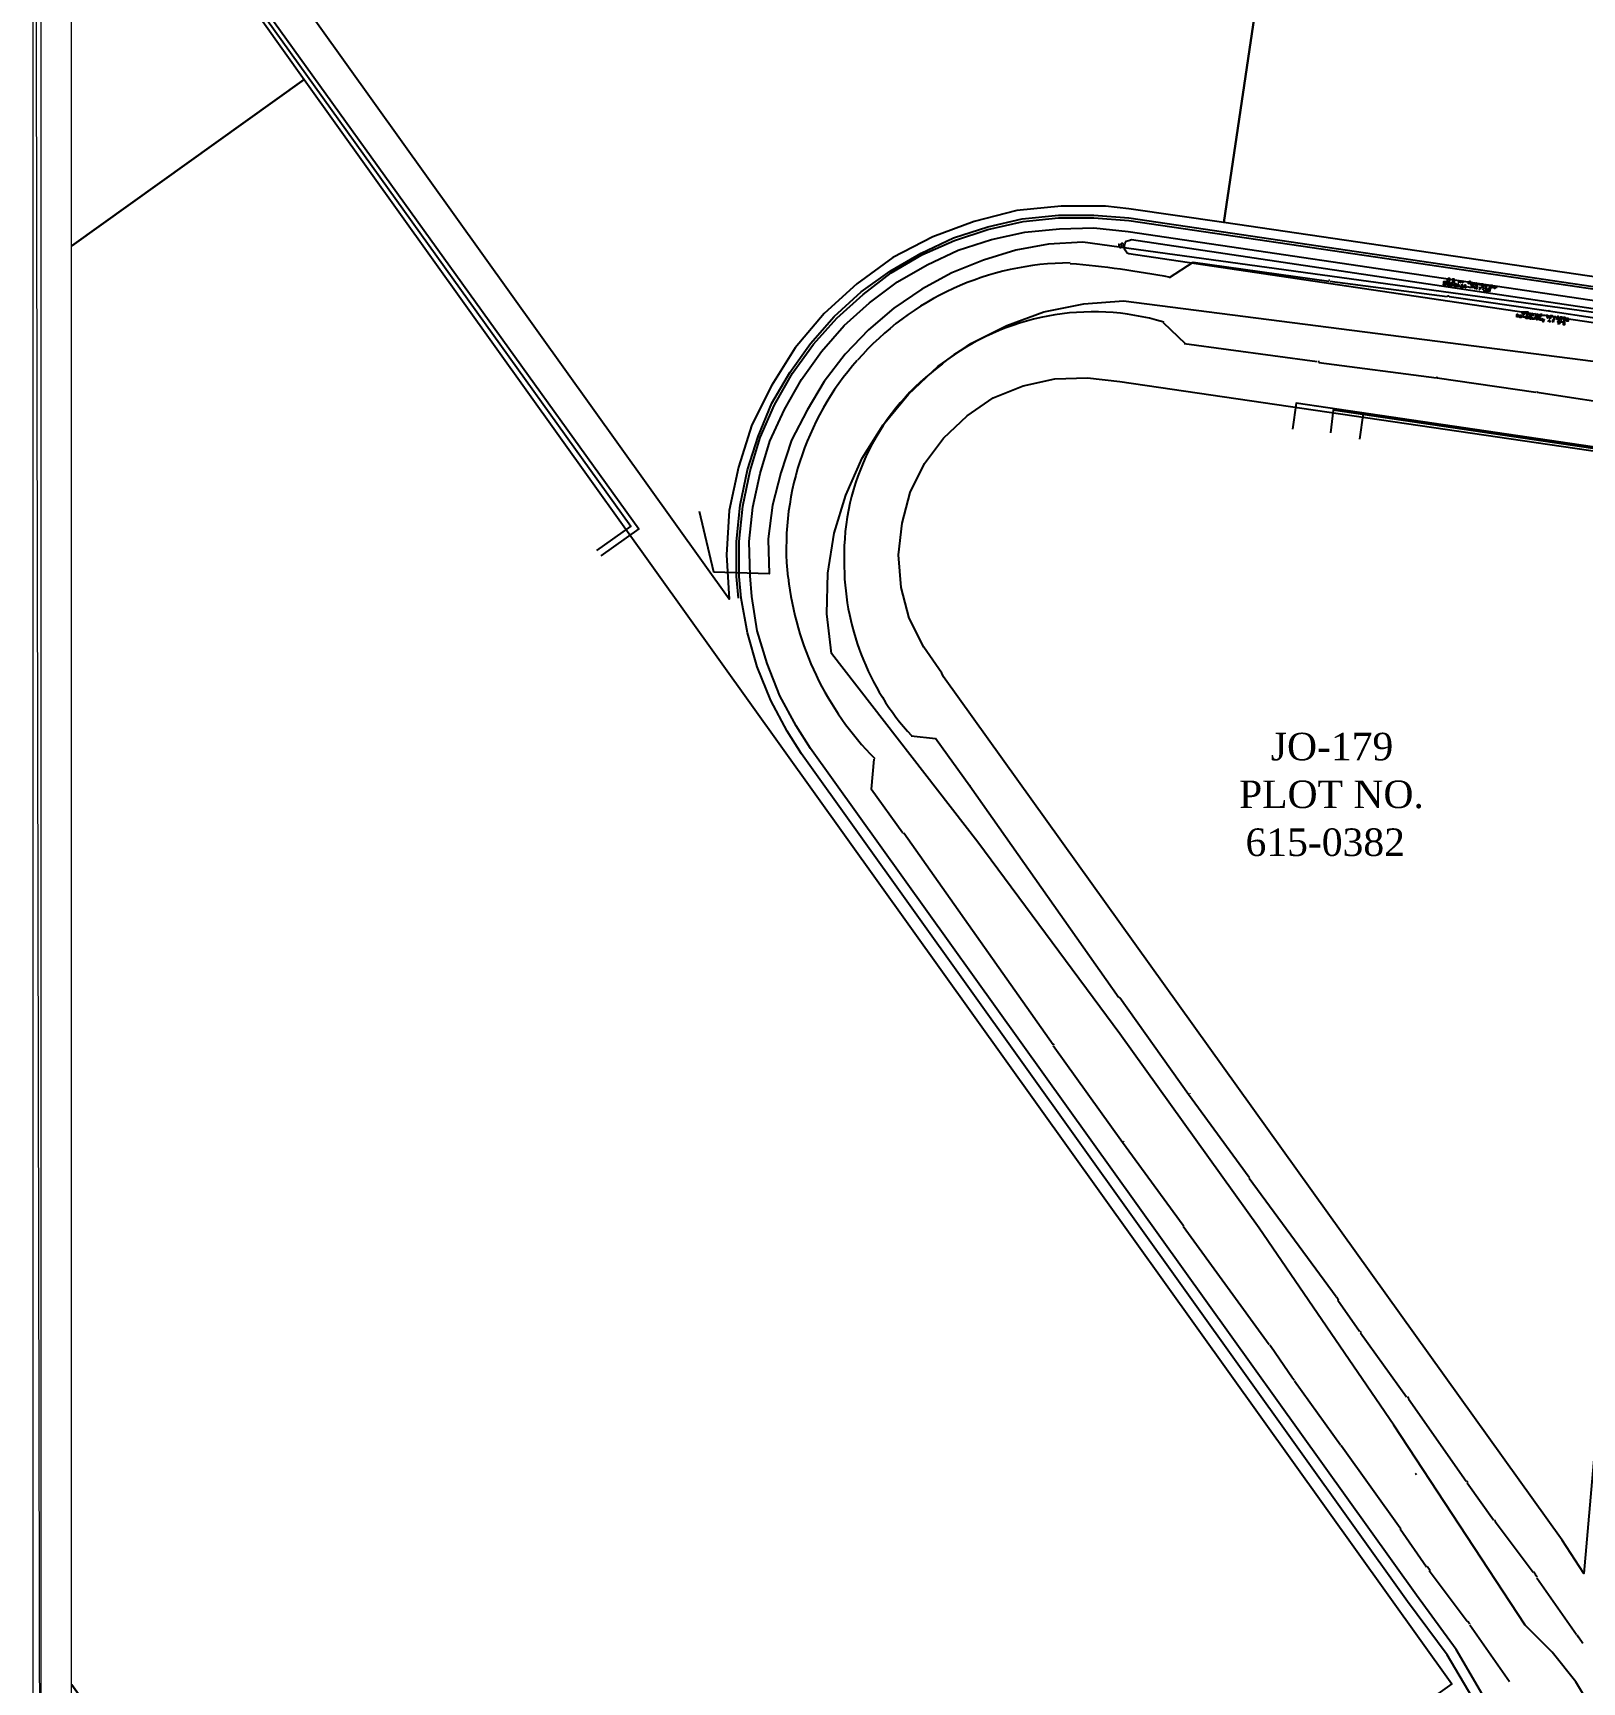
# Model space of a CAD drawing. Header units: inches. Extents: x 5 to 844, y 8 to 596.
# Drawn here: x 5.2 to 225.4, y 143.7 to 378.3 of the extents above; entities that cross this region are included whole.
import ezdxf

# ---------------------------------------------------------------- set-up
doc = ezdxf.new("R2010")
doc.units = ezdxf.units.IN
doc.header["$MEASUREMENT"] = 0
doc.layers.add('PDF_Geometry', color=7, linetype='Continuous', true_color=0x989898)
doc.layers.add('PDF_Text', color=7, linetype='Continuous')
doc.styles.add('PDF Times New Roman', font='times.ttf')

msp = doc.modelspace()

# ---------------------------------------------------------------- linework, layer by layer
at = {"layer": 'PDF_Geometry', "color": 7, "lineweight": 0}
for points in [[(6.31, 594.76), (5.16, 595.79), (6.31, 9.14), (6.31, 594.76)], [(5.16, 595.79), (6.31, 9.14), (5.16, 8.11), (5.16, 595.79)], [(735.15, 135.42), (735.15, 591.8), (10.56, 591.8), (10.56, 12.74)]]:
    msp.add_lwpolyline(points, dxfattribs=at)
at = {"layer": 'PDF_Geometry', "color": 7, "lineweight": 25}
for points in [[(10.69, 522.5), (20.33, 523.15), (35.11, 523.4), (50.03, 522.89), (199.16, 517.87), (174.48, 351.38), (160.98, 353.31), (157.63, 353.7), (151.34, 353.7), (145.04, 353.05), (138.99, 351.51), (133.08, 349.33), (127.42, 346.37), (122.28, 342.64), (117.65, 338.4), (113.54, 333.51), (110.19, 328.24), (107.37, 322.58), (105.44, 316.54), (104.15, 310.37), (103.77, 304.07), (104.15, 297.77), (10.69, 428.52)], [(199.16, 517.87), (321.68, 513.89), (318.47, 491.9), (295.2, 333.64), (174.48, 351.38), (199.16, 517.87)], [(10.69, 418.11), (43.73, 371.7), (10.69, 348.04)], [(10.69, 348.04), (43.73, 371.7), (206.88, 143.49), (76.9, 50.67), (10.69, 143.36), (76.9, 50.67), (64.43, 41.67), (23.93, 12.87)], [(206.1, 342.77), (206.1, 342.9), (205.98, 342.9), (205.85, 342.9), (205.72, 342.9), (205.72, 342.77), (205.85, 342.77), (205.98, 342.64), (206.1, 342.64), (206.1, 342.51), (205.98, 342.51), (205.85, 342.51), (205.72, 342.51), (205.72, 342.64)], [(206.62, 343.41), (206.62, 343.41), (206.49, 343.41), (206.36, 343.41), (206.23, 343.28), (206.23, 343.15), (206.36, 343.03), (206.49, 343.03), (206.62, 343.15), (206.49, 343.28), (206.36, 343.28), (206.23, 343.15)], [(206.62, 342.77), (206.49, 342.77), (206.36, 342.9), (206.36, 342.77), (206.23, 342.77), (206.23, 342.64), (206.36, 342.64), (206.49, 342.64), (206.49, 342.51), (206.49, 342.38), (206.36, 342.38), (206.23, 342.51)], [(206.75, 342.64), (206.75, 342.77), (206.88, 342.77), (207, 342.77), (207, 342.64), (206.88, 342.51), (206.62, 342.38), (207, 342.38)], [(206.75, 343.03), (206.75, 343.03)], [(207.26, 343.28), (207.13, 343.28), (207, 343.28), (207, 343.15), (207, 343.03), (207, 342.9), (207.13, 342.9), (207.26, 342.9), (207.26, 343.03), (207.26, 343.15), (207.13, 343.15), (207, 343.15), (207, 343.03)], [(207.39, 342.64), (207.26, 342.64), (207.13, 342.51), (207.13, 342.38), (207.26, 342.38), (207.26, 342.25), (207.39, 342.25), (207.52, 342.38), (207.52, 342.51), (207.52, 342.64), (207.39, 342.64)], [(207.9, 342.64), (207.78, 342.64), (207.65, 342.51), (207.78, 342.51), (207.9, 342.51), (207.9, 342.38), (207.9, 342.25), (207.78, 342.25), (207.65, 342.25), (207.65, 342.38)], [(207.9, 342.77), (207.9, 343.15)], [(208.16, 343.03), (207.9, 342.9)], [(208.03, 342.9), (208.16, 342.77)], [(208.16, 342.51), (208.42, 342.51), (208.29, 342.38), (208.42, 342.38), (208.42, 342.25), (208.42, 342.13), (208.29, 342.13), (208.16, 342.13), (208.16, 342.25), (208.03, 342.25)], [(208.29, 343.15), (208.42, 342.77), (208.68, 343.03)], [(208.55, 342.13), (208.8, 342.51), (208.93, 342)], [(209.19, 342.64), (209.45, 343.03), (209.58, 342.51)], [(209.32, 342.77), (209.58, 342.64)], [(209.7, 342.51), (209.83, 342.9)], [(209.7, 342.77), (209.83, 342.77), (209.96, 342.77), (209.96, 342.64), (210.09, 342.64), (209.96, 342.64), (209.96, 342.51), (209.83, 342.51), (209.7, 342.64)], [(210.48, 342.38), (210.48, 342.64), (210.35, 342.64), (210.35, 342.77), (210.22, 342.64), (210.22, 342.51), (210.35, 342.51), (210.35, 342.38), (210.35, 342.51), (210.48, 342.51)], [(210.6, 342.38), (210.6, 342.64), (210.73, 342.64), (210.86, 342.64), (210.86, 342.51), (210.86, 342.38)], [(211.38, 342.51), (211.25, 342.51), (211.25, 342.64), (211.12, 342.51), (211.12, 342.38), (211.25, 342.25), (211.38, 342.38)], [(211.38, 342.64), (211.38, 342.25)], [(211.63, 342.51), (211.5, 342.51), (211.5, 342.38), (211.63, 342.25), (211.76, 342.25), (211.89, 342.38), (211.76, 342.51), (211.63, 342.51)], [(212.02, 342.25), (212.02, 342.51)], [(227.32, 139.12), (224.49, 143.75), (221.15, 147.99), (217.29, 151.85), (198.65, 180.26), (179.49, 208.29), (159.69, 235.93), (139.51, 263.19), (118.68, 290.06), (118.04, 295.71), (118.17, 301.5), (119.07, 307.16), (120.74, 312.56), (123.05, 317.83), (126.01, 322.58), (129.61, 326.96), (133.85, 330.94), (138.48, 334.15), (143.62, 336.73), (148.89, 338.65), (154.55, 339.81), (160.21, 340.2), (242.49, 329.65)], [(208.68, 342.25), (208.93, 342.13)], [(209.06, 342.25), (209.58, 342.13)], [(209.7, 342), (209.7, 342.38), (209.96, 342.25), (210.09, 342.25), (210.09, 342.13), (209.96, 342.13), (209.7, 342.13)], [(210.22, 341.87), (210.22, 342.25)], [(210.6, 342.25), (210.22, 342)], [(210.35, 342.13), (210.48, 341.87)], [(210.73, 342.13), (211.12, 342.13), (210.73, 341.74)], [(211.25, 342), (211.38, 342.13), (211.25, 341.74)], [(211.89, 342), (211.63, 342), (211.63, 341.87), (211.76, 341.87), (211.89, 341.87), (211.89, 341.74), (211.89, 341.61), (211.76, 341.61), (211.63, 341.61), (211.5, 341.61), (211.5, 341.74)], [(212.02, 342.38), (212.15, 342.38), (212.28, 342.38), (212.28, 342.13)], [(212.15, 342), (212.02, 341.87), (212.15, 341.87), (212.15, 341.74), (212.28, 341.74), (212.28, 341.61), (212.15, 341.61), (212.02, 341.61), (212.02, 341.74), (212.15, 341.74), (212.28, 341.74), (212.28, 341.87), (212.4, 341.87), (212.28, 341.87), (212.28, 342), (212.15, 342)], [(212.4, 342.25), (212.66, 342.25), (212.66, 342.38), (212.53, 342.38), (212.4, 342.38), (212.4, 342.25), (212.4, 342.13), (212.53, 342.13), (212.66, 342.13)], [(213.18, 342.25), (213.05, 342.25), (212.92, 342.25), (212.79, 342.25), (212.79, 342.13), (212.92, 342.13), (212.92, 342), (213.05, 342), (213.18, 342.13)], [(213.18, 342.38), (213.18, 342)], [(216.13, 337.88), (216.13, 338.27)], [(216.13, 338.01), (216.26, 338.01), (216.39, 338.01), (216.39, 338.14), (216.26, 338.27), (216.13, 338.27), (216.13, 338.14)], [(216.77, 338.01), (216.52, 338.01), (216.52, 337.88), (216.65, 337.88), (216.77, 337.88), (216.77, 338.01), (216.77, 338.14), (216.65, 338.14), (216.52, 338.14)], [(217.03, 338.27), (217.16, 338.27), (217.16, 338.4), (217.03, 338.53), (216.9, 338.53), (216.9, 338.65), (217.03, 338.65), (217.16, 338.65), (217.29, 338.65), (217.29, 338.53), (217.16, 338.53), (217.03, 338.53), (216.9, 338.4), (217.03, 338.27)], [(217.29, 337.88), (217.16, 337.88), (217.03, 337.88), (217.03, 338.14)], [(217.29, 338.01), (217.29, 337.75)], [(217.42, 338.27), (217.67, 338.27), (217.67, 338.4), (217.55, 338.4), (217.42, 338.4), (217.42, 338.53), (217.42, 338.65), (217.55, 338.65), (217.67, 338.65), (217.67, 338.53)], [(217.55, 337.75), (217.67, 337.75), (217.67, 337.88), (217.67, 338.01), (217.55, 338.01), (217.42, 338.01), (217.42, 337.88), (217.42, 337.75), (217.55, 337.75)], [(217.8, 337.63), (217.93, 338.01)], [(218.06, 338.27), (217.93, 338.14), (217.93, 338.53)], [(217.93, 337.75), (218.06, 337.63), (218.06, 337.75), (218.19, 337.75), (218.19, 337.88), (218.06, 337.88), (218.06, 338.01), (217.93, 338.01), (217.93, 337.88)], [(218.57, 338.14), (218.19, 338.14), (218.45, 338.53)], [(218.57, 337.88), (218.57, 337.63), (218.45, 337.63), (218.32, 337.63), (218.32, 337.75), (218.32, 337.88)], [(218.96, 338.14), (218.7, 338.4)], [(218.7, 338.01), (219.09, 338.27)], [(218.7, 337.63), (218.83, 337.88)], [(218.83, 337.63), (218.96, 337.5), (218.96, 337.63), (219.09, 337.63), (219.09, 337.75), (218.96, 337.75), (218.96, 337.88), (218.83, 337.88), (218.83, 337.75)], [(219.09, 338.4), (218.96, 338.01)], [(219.6, 338.4), (219.47, 337.88), (219.35, 338.01), (219.22, 338.01), (219.22, 338.14), (219.35, 338.14), (219.6, 338.14)], [(220.12, 338.14), (219.73, 338.14)], [(220.76, 338.14), (220.5, 337.75), (220.37, 338.27)], [(220.63, 338.01), (220.37, 338.14)], [(221.02, 337.75), (220.76, 337.75), (221.02, 337.88), (220.89, 337.88), (220.76, 338.01), (220.89, 338.01), (220.89, 338.14), (221.02, 338.14), (221.15, 338.14), (221.15, 338.01)], [(221.27, 337.63), (221.53, 337.63), (221.53, 337.75), (221.4, 337.75), (221.4, 337.88), (221.27, 337.88), (221.27, 338.01), (221.4, 338.01), (221.53, 338.01), (221.66, 338.01)], [(221.92, 337.63), (222.05, 337.63), (222.05, 337.75), (222.05, 337.88), (222.05, 338.01), (221.92, 338.01), (221.79, 337.88), (221.79, 337.75), (221.79, 337.63), (221.92, 337.63)], [(222.56, 337.63), (222.43, 337.5), (222.3, 337.5), (222.3, 337.63), (222.17, 337.63), (222.3, 337.63), (222.3, 337.75), (222.56, 337.88), (222.3, 337.88)], [(222.69, 337.5), (222.82, 337.5), (222.95, 337.5), (223.07, 337.5), (222.95, 337.63), (222.82, 337.63), (222.69, 337.75), (222.82, 337.88), (222.95, 337.88), (222.95, 337.75), (223.07, 337.75)], [(219.47, 337.5), (219.35, 337.5), (219.22, 337.63), (219.22, 337.75), (219.35, 337.75), (219.47, 337.75), (219.47, 337.63)], [(219.47, 337.75), (219.47, 337.37)], [(219.99, 337.63), (219.86, 337.24), (219.73, 337.75)], [(219.99, 337.5), (219.73, 337.63)], [(220.89, 337.11), (220.76, 337.5), (220.5, 337.24)], [(221.27, 337.37), (221.15, 337.5)], [(221.15, 337.24), (221.4, 337.37)], [(221.4, 337.5), (221.27, 337.11)], [(221.92, 336.98), (222.05, 336.98), (222.17, 336.98), (222.3, 337.11), (222.3, 337.24), (222.17, 337.37), (222.05, 337.37), (221.92, 337.24), (222.05, 337.11), (222.17, 337.11), (222.3, 337.24)], [(222.43, 337.24), (222.56, 337.24), (222.43, 337.24)], [(222.69, 336.98), (222.69, 336.85), (222.82, 336.85), (222.95, 336.85), (222.95, 336.98), (222.95, 337.11), (222.95, 337.24), (222.82, 337.24), (222.69, 337.24), (222.69, 337.11), (222.69, 336.98), (222.82, 336.98), (222.95, 336.98), (222.95, 337.11)], [(223.2, 337.5), (223.2, 337.37), (223.33, 337.37), (223.46, 337.37), (223.46, 337.5), (223.2, 337.63), (223.2, 337.75), (223.33, 337.75), (223.46, 337.75)], [(155.06, 329.27), (159.69, 328.75), (239.27, 317.06), (230.92, 219.47), (225.65, 159.18), (222.56, 163.93), (134.62, 286.71), (134.36, 287.23), (131.79, 290.96), (129.74, 295.07), (128.58, 299.44), (128.19, 304.07), (128.71, 308.57), (129.86, 312.94), (131.92, 317.06), (134.62, 320.66), (137.96, 323.87), (141.69, 326.44), (145.94, 328.11), (150.44, 329.14), (155.06, 329.27)]]:
    msp.add_lwpolyline(points, dxfattribs=at)
at = {"layer": 'PDF_Geometry', "lineweight": 0}
for points in [[(10.69, 428.52), (104.15, 297.77), (103.77, 304.07), (104.15, 310.37), (105.44, 316.54), (107.37, 322.58), (110.19, 328.24), (113.54, 333.51), (117.65, 338.4), (122.28, 342.64), (127.42, 346.37), (133.08, 349.33), (138.99, 351.51), (145.04, 353.05), (151.34, 353.7), (157.63, 353.7), (160.98, 353.31), (174.48, 351.38), (199.16, 517.87), (50.03, 522.89), (35.11, 523.4)], [(199.16, 517.87), (174.48, 351.38), (295.2, 333.64), (318.47, 491.9), (321.68, 513.89), (199.16, 517.87)], [(10.69, 348.04), (43.73, 371.7), (10.69, 418.11)], [(10.69, 143.36), (76.9, 50.67), (206.88, 143.49), (43.73, 371.7), (10.69, 348.04)], [(155.06, 329.27), (150.44, 329.14), (145.94, 328.11), (141.69, 326.44), (137.96, 323.87), (134.62, 320.66), (131.92, 317.06), (129.86, 312.94), (128.71, 308.57), (128.19, 304.07), (128.58, 299.44), (129.74, 295.07), (131.79, 290.96), (134.36, 287.23), (134.62, 286.71), (222.56, 163.93), (225.65, 159.18), (230.92, 219.47), (239.27, 317.06), (159.69, 328.75), (155.06, 329.27)]]:
    msp.add_lwpolyline(points, dxfattribs=at)
at = {"layer": 'PDF_Geometry', "color": 6, "lineweight": 25}
for points in [[(10.69, 419.91), (91.3, 307.8), (85.9, 303.94)], [(10.69, 418.88), (90.14, 308.18), (85.25, 304.71)], [(105.44, 297.9), (105.18, 300.98), (105.18, 306), (105.69, 311.14), (106.72, 316.16), (108.27, 320.91), (110.19, 325.67), (112.77, 330.04), (115.72, 334.15), (119.07, 338.01), (122.92, 341.48), (127.04, 344.44), (131.41, 347.01), (136.04, 349.2), (140.92, 350.74), (145.81, 351.9), (150.95, 352.41), (155.96, 352.41), (160.98, 352.03), (267.04, 336.34), (267.3, 339.04)], [(210.99, 139.51), (206.23, 147.61), (200.58, 155.19), (114.44, 275.79), (112.38, 279), (110.07, 283.37), (108.14, 288.13), (106.72, 293.01), (105.82, 297.9), (105.57, 300.98), (105.57, 306), (106.08, 311.01), (107.11, 316.03), (108.52, 320.78), (110.58, 325.41), (113.15, 329.91), (116.11, 334.03), (119.45, 337.75), (123.18, 341.1), (127.17, 344.18), (131.54, 346.75), (136.16, 348.81), (140.92, 350.35), (145.94, 351.51), (150.95, 352.03), (155.96, 352.03), (160.98, 351.64), (267.43, 335.95)], [(212.28, 140.15), (207.52, 148.38), (201.86, 156.09), (115.72, 276.56), (113.67, 279.77), (111.35, 284.01), (109.55, 288.64), (108.14, 293.27), (107.37, 298.16), (107.11, 301.11), (106.98, 306), (107.49, 310.88), (108.52, 315.64), (109.94, 320.27), (111.99, 324.77), (114.44, 329.01), (117.27, 333), (120.48, 336.73), (124.08, 339.94), (128.07, 342.9), (132.31, 345.34), (136.68, 347.4), (141.44, 348.94), (146.19, 349.97), (151.08, 350.48), (155.96, 350.61), (160.85, 350.1), (268.46, 334.15)], [(269.87, 339.04), (269.23, 332.87), (268.33, 332.87), (154.42, 348.55), (149.54, 348.3), (144.91, 347.4), (140.28, 345.98), (135.78, 344.18), (131.54, 341.87), (127.55, 339.17), (123.95, 336.08), (120.61, 332.61), (117.65, 328.75), (115.21, 324.64), (113.02, 320.4), (111.48, 315.77), (110.32, 311.14), (109.68, 306.38), (109.68, 306.26), (109.81, 301.37), (101.97, 301.63), (99.91, 310.24)], [(234, 316.8), (234.26, 318.34), (184.76, 325.67), (184.25, 321.94)], [(392.65, 292.89), (392.91, 294.69), (190.03, 324.64), (189.65, 321.43)], [(393.04, 292.76), (393.29, 294.69), (194.28, 324.26), (193.76, 320.53)]]:
    msp.add_lwpolyline(points, dxfattribs=at)
at = {"layer": 'PDF_Geometry', "color": 5, "lineweight": 25}
msp.add_lwpolyline([(159.56, 348.3), (159.56, 348.3), (159.56, 348.04), (159.56, 347.91), (159.69, 347.78), (159.82, 347.78), (159.82, 347.91), (159.95, 348.04), (159.82, 348.3), (159.95, 348.43), (160.08, 348.43), (160.21, 348.3), (160.21, 348.17), (160.21, 348.04), (160.21, 347.91)], dxfattribs=at)
at = {"layer": 'PDF_Geometry', "color": 1, "lineweight": 25}
for points in [[(160.33, 348.04), (160.46, 348.43), (160.59, 348.68), (160.98, 348.81), (161.36, 348.94), (266.92, 333.13), (266.02, 333)], [(271.03, 330.55), (160.98, 346.88), (160.72, 347.01), (160.46, 347.4), (160.33, 347.65), (160.33, 348.04)]]:
    msp.add_lwpolyline(points, dxfattribs=at)
at = {"layer": 'PDF_Geometry', "lineweight": 25}
for points in [[(166.76, 343.54), (170.11, 345.73)], [(170.11, 345.73), (189.39, 343.03)], [(189.52, 343.03), (206.23, 340.84)], [(206.49, 340.84), (220.63, 338.78)], [(220.63, 338.78), (234.39, 336.73)], [(165.86, 337.11), (168.95, 334.15)], [(168.82, 334.15), (187.72, 331.58)], [(187.98, 331.45), (204.69, 329.27)], [(204.82, 329.27), (204.82, 329.27), (218.83, 327.21)], [(218.96, 327.21), (218.96, 327.21), (232.59, 325.16)], [(129.99, 278.36), (133.46, 277.97)], [(138.35, 271.16), (133.46, 277.97)], [(124.72, 275.01), (124.34, 270.77)], [(128.84, 264.47), (124.34, 270.77)], [(159.56, 241.07), (138.35, 271.16)], [(150.18, 234.39), (128.96, 264.47)], [(169.46, 227.32), (169.46, 227.32), (159.69, 241.07)], [(160.08, 220.5), (150.18, 234.26)], [(178.08, 215.49), (169.46, 227.32)], [(168.69, 208.68), (160.08, 220.5)], [(190.42, 198.52), (178.08, 215.36)], [(180.91, 191.7), (168.69, 208.55)], [(193.76, 193.63), (190.68, 198)], [(200.45, 184.25), (193.89, 193.38)], [(184.25, 186.95), (181.16, 191.45)], [(191.06, 177.43), (184.51, 186.56)], [(208.93, 172.29), (200.7, 183.99)], [(199.55, 165.61), (191.19, 177.31)], [(212.79, 166.76), (212.79, 166.76), (209.06, 172.03)], [(203.28, 160.08), (199.55, 165.48)], [(218.45, 159.31), (213.05, 166.51)], [(209.06, 152.36), (203.66, 159.56)], [(224.62, 150.44), (218.96, 158.53)], [(215.1, 143.75), (209.45, 151.85)]]:
    msp.add_lwpolyline(points, dxfattribs=at)
for centre, radius, start, end in [((152.68, 305.55), 40.05, 90.0706, 139.1099), ((141.24, 210.42), 135.56, 79.1063, 85.1819), ((203.16, 317.64), 23.46, 81.7558, 82.3717), ((155.9, 303.62), 35.03, 73.3715, 127.8762), ((152.68, 305.03), 40.43, 138.6363, 185.8781), ((153.97, 304.01), 33.49, 125.5834, 181.2373), ((191.13, 354.48), 23.1, 261.9174, 262.3342), ((203.04, 316.83), 12.58, 81.7524, 82.3186), ((156.93, 302.98), 36.45, 179.6207, 222.4788), ((155.64, 305.68), 43.39, 186.3661, 224.7861), ((123.53, 260.74), 18.2, 35.0101, 35.2521), ((167.04, 246.35), 20.59, 215.0553, 215.473), ((175.88, 231.95), 7.71, 215.5926, 216.0758), ((178.01, 233.6), 22.02, 215.9008, 216.2423), ((167.45, 181.87), 28.42, 34.7848, 35.9063), ((202.76, 199.86), 10.88, 214.7077, 215.9431), ((167.09, 181.62), 17.15, 34.7312, 35.836), ((203.17, 200.16), 23.09, 214.7289, 215.9179), ((177.43, 167.48), 28.63, 35.3397, 36.0265), ((177.41, 167.47), 16.95, 35.2992, 35.9889), ((174.37, 154.08), 33.51, 34.8324, 35.2512), ((184.81, 155.18), 29.67, 34.8443, 35.2826), ((222.24, 173.35), 11.41, 214.8851, 216.8076), ((185.28, 155.4), 17.59, 35.1192, 35.5565), ((222.23, 173.34), 22.97, 214.7894, 216.7269), ((195.21, 142.03), 29.06, 34.9552, 36.7663), ((195.51, 142.24), 17, 34.8997, 36.7358), ((201.06, 133.94), 28.82, 32.02, 34.9627)]:
    msp.add_arc(centre, radius, start, end, dxfattribs=at)
for points in [[(189.41, 343.21), (189.45, 343.2), (189.48, 343.2), (189.51, 343.19)], [(220.77, 338.76), (220.73, 338.77), (220.7, 338.77), (220.67, 338.78)], [(219.04, 327.22), (219.02, 327.22), (219, 327.22), (218.99, 327.22)], [(128.98, 264.45), (128.97, 264.46), (128.96, 264.47), (128.95, 264.49)], [(159.65, 241.14), (159.66, 241.12), (159.68, 241.1), (159.69, 241.08)], [(178.15, 215.43), (178.13, 215.45), (178.12, 215.46), (178.11, 215.48)], [(168.73, 208.65), (168.73, 208.66), (168.72, 208.67), (168.71, 208.68)]]:
    msp.add_open_spline(points, degree=3, dxfattribs=at)

# ---------------------------------------------------------------- texts
at = {"layer": 'PDF_Text', "color": 252, "true_color": 0x989898, "char_height": 3.9182, "attachment_point": 7, "style": 'PDF Times New Roman'}
for s, insert in [('\\W0.999068;JO-179', (181.15, 274.8)), ('\\W0.998971;PLOT NO.', (176.63, 267.98)), ('\\W0.999173;615-0382', (177.55, 261.19))]:
    msp.add_mtext(s, dxfattribs=dict(at, insert=insert))

doc.saveas('drawing.dxf')
